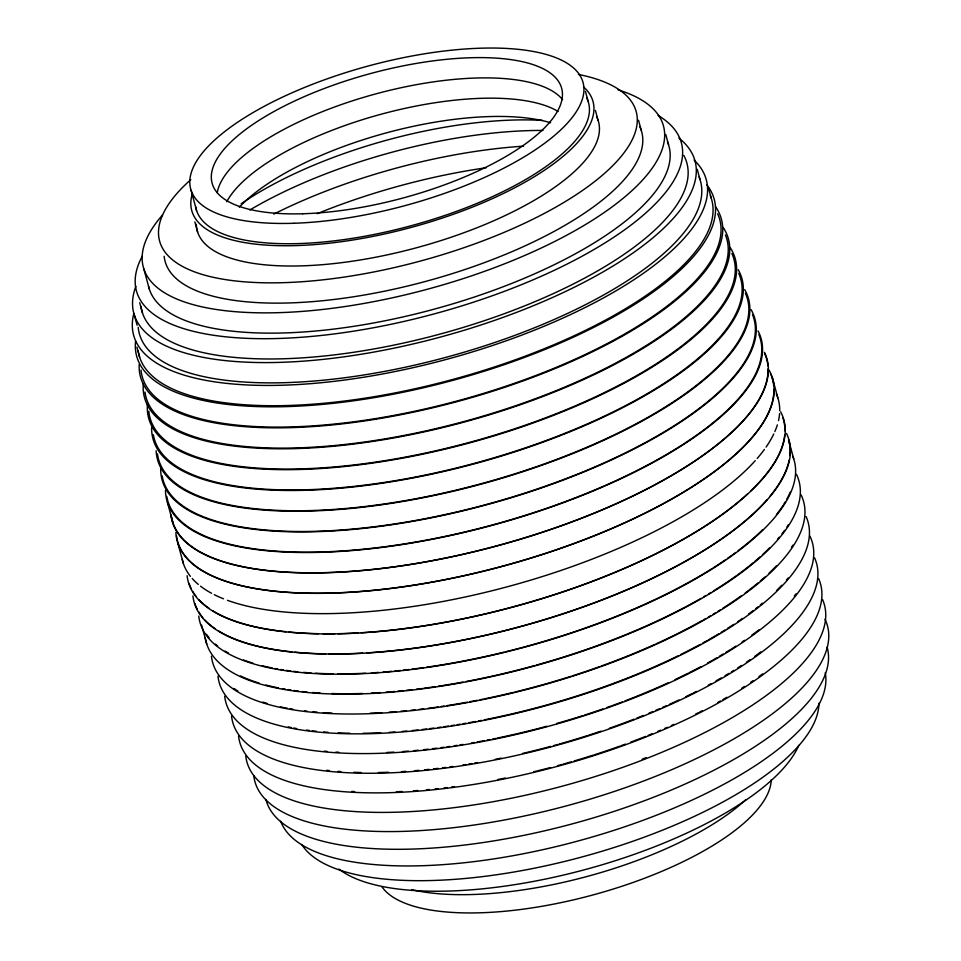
<?xml version="1.0" encoding="UTF-8"?>
<svg xmlns="http://www.w3.org/2000/svg" width="961" height="961" viewBox="0 0 961 961"><rect width="100%" height="100%" fill="white"/><g stroke="black" fill="none" stroke-linecap="round" stroke-linejoin="round"><path stroke-width="1.44" d="M772.284 377.469L777.797 397.746M788.573 439.934L793.69 458.769M708.461 188.008L711.224 198.146M697.242 169.328L700.004 179.467M665.745 134.468L668.496 144.606M638.512 120.233L641.263 130.372M595.4 110.419L598.15 120.557M585.429 91.379L588.18 101.53M191.071 190.254L196.585 210.531M194.879 221.907L197.63 232.045M143.814 268.84L149.327 289.117M139.693 302.715L142.456 312.854M134.36 315.1L137.111 325.238M136.906 347.113L139.657 357.252M201.606 625.143L206.723 643.966M167.394 502.231L172.896 522.508M177.773 542.965L183.287 563.242M717.651 213.774A299.243 106.263 -15.2 0 1 458.337 400.653A299.243 106.263 -15.2 0 1 141.015 370.093M706.9 184.92A299.243 106.263 -15.2 0 1 454.853 379.823A299.243 106.263 -15.2 0 1 135.573 341.323M317.178 213.69A268.587 95.379 -15.2 0 1 486.218 167.743M694.106 160.067A296.685 105.35 -15.2 0 1 449.027 358.693A296.685 105.35 -15.2 0 1 133.867 313.382M710.287 195.612A296.685 105.35 -15.2 0 1 452.427 379.547A296.685 105.35 -15.2 0 1 138.144 350.573M771.263 779.755A203.264 72.183 -15.2 0 1 594.691 894.475A203.264 72.183 -15.2 0 1 381.889 886.727M273.837 214.099A260.179 92.388 -15.2 0 1 523.505 146.168M745.94 799.528A207.9 73.829 -15.2 0 1 411.656 889.646M583.519 86.886A207.9 73.829 -15.2 0 1 412.005 227.204A207.9 73.829 -15.2 0 1 192.464 193.329M217.198 192.801A181.1 64.315 -15.2 0 1 376.424 93.722A181.1 64.315 -15.2 0 1 562.545 99.644M596.613 116.81A207.9 73.829 -15.2 0 1 415.572 248.01A207.9 73.829 -15.2 0 1 196.332 224.285M618.031 89.805A269.488 95.704 -15.2 0 1 430.66 288.348A269.488 95.704 -15.2 0 1 162.529 215.012M239.337 207.132A185.737 65.961 -15.2 0 1 386.43 132.846A185.737 65.961 -15.2 0 1 550.617 122.768M667.475 141.88A269.488 95.704 -15.2 0 1 438.54 307.964A269.488 95.704 -15.2 0 1 148.547 286.33M658.093 115.44A282.342 100.268 -15.2 0 1 435.693 313.49A282.342 100.268 -15.2 0 1 142.432 255.89M241.199 203.756A224.778 79.823 -15.2 0 1 542.4 120.389M683.8 155.394A282.342 100.268 -15.2 0 1 445.267 332.65A282.342 100.268 -15.2 0 1 140.991 306.343M715.501 206.639A300.973 106.875 -15.2 0 1 460.499 400.701A300.973 106.875 -15.2 0 1 139.213 364.375M725.411 234.94A300.973 106.875 -15.2 0 1 463.682 421.615A300.973 106.875 -15.2 0 1 144.991 392.028M723.261 227.577A302.535 107.428 -15.2 0 1 462.613 422.48A302.535 107.428 -15.2 0 1 143.309 383.619M731.874 253.5A302.535 107.428 -15.2 0 1 469.292 442.444A302.535 107.428 -15.2 0 1 148.835 411.26M730.096 247.445A303.928 107.932 -15.2 0 1 468.247 443.237A303.928 107.932 -15.2 0 1 147.465 404.209M738.721 273.38A303.928 107.932 -15.2 0 1 478.818 462.145A303.928 107.932 -15.2 0 1 153.352 434.744M738.192 269.681A305.166 108.365 -15.2 0 1 473.857 463.947A305.166 108.365 -15.2 0 1 151.634 427.501M745.412 293.309A305.166 108.365 -15.2 0 1 482.506 483.371A305.166 108.365 -15.2 0 1 157.46 453.892M744.727 289.645A306.235 108.749 -15.2 0 1 483.059 483.611A306.235 108.749 -15.2 0 1 156.138 450.757M752.499 314.607A306.235 108.749 -15.2 0 1 488.152 504.008A306.235 108.749 -15.2 0 1 162.145 475.875M751.106 309.658A307.148 109.073 -15.2 0 1 485.053 505.186A307.148 109.073 -15.2 0 1 160.727 468.512M758.89 334.632A307.148 109.073 -15.2 0 1 493.762 524.598A307.148 109.073 -15.2 0 1 166.77 496.381M758.025 330.908A307.94 109.35 -15.2 0 1 490.627 525.739A307.94 109.35 -15.2 0 1 165.472 490.35M768.055 368.88A307.94 109.35 -15.2 0 1 479.647 550.281A307.94 109.35 -15.2 0 1 171.514 516.862M764.596 353.372A307.94 109.35 -15.2 0 1 767.899 365.925M764.463 352.303A308.289 109.47 -15.2 0 1 499.792 545.151A308.289 109.47 -15.2 0 1 170.89 514.772M773.905 389.085A308.289 109.47 -15.2 0 1 772.956 399.139M772.632 400.617A308.289 109.47 -15.2 0 1 468.283 574.69A308.289 109.47 -15.2 0 1 176.488 535.77M770.434 373.553A308.289 109.47 -15.2 0 1 773.737 386.118M776.356 393.986A308.601 109.59 -15.2 0 1 779.719 410.815M779.587 413.59A308.601 109.59 -15.2 0 1 778.494 420.63M777.353 424.882A308.601 109.59 -15.2 0 1 774.842 431.585M773.749 434A308.601 109.59 -15.2 0 1 766.073 447.081M764.415 449.412A308.601 109.59 -15.2 0 1 757.184 458.457M755.238 460.667A308.601 109.59 -15.2 0 1 503.72 587.736A308.601 109.59 -15.2 0 1 227.457 600.313M223.493 598.799A308.601 109.59 -15.2 0 1 214.255 594.667M211.576 593.273A308.601 109.59 -15.2 0 1 200.537 586.186M198.314 584.408A308.601 109.59 -15.2 0 1 192.224 578.51M190.41 576.348A308.601 109.59 -15.2 0 1 182.266 559.458M786.506 433.423A308.289 109.47 -15.2 0 1 521.835 626.272A308.289 109.47 -15.2 0 1 192.921 595.892M782.999 418.119A308.289 109.47 -15.2 0 1 784.933 430.816M784.669 435.237A308.289 109.47 -15.2 0 1 750.745 490.939M747.574 493.906A308.289 109.47 -15.2 0 1 361.372 632.734M358.453 632.903A308.289 109.47 -15.2 0 1 337.719 633.695M334.764 633.743A308.289 109.47 -15.2 0 1 322.992 633.767M318.463 633.695A308.289 109.47 -15.2 0 1 288.961 632.026M286.066 631.737A308.289 109.47 -15.2 0 1 213.054 610.956M209.162 608.421A308.289 109.47 -15.2 0 1 198.999 599.748M196.08 596.361A308.289 109.47 -15.2 0 1 192.741 591.471M191.311 588.853A308.289 109.47 -15.2 0 1 189.101 583.435M792.777 456.259A307.94 109.35 -15.2 0 1 523.685 647.414A307.94 109.35 -15.2 0 1 198.771 616.085M788.597 439.85A307.94 109.35 -15.2 0 1 789.846 455.586M789.149 460.091A307.94 109.35 -15.2 0 1 769.785 496.501M767.082 499.672A307.94 109.35 -15.2 0 1 367.018 652.855M362.645 653.12A307.94 109.35 -15.2 0 1 328.686 653.9M325.671 653.852A307.94 109.35 -15.2 0 1 294.691 652.159M291.808 651.87A307.94 109.35 -15.2 0 1 218.868 631.113M214.988 628.59A307.94 109.35 -15.2 0 1 204.825 619.917M202.843 617.671A307.94 109.35 -15.2 0 1 198.579 611.652M197.161 609.034A307.94 109.35 -15.2 0 1 194.939 603.616M796.441 474.302A307.148 109.073 -15.2 0 1 534.544 665.949A307.148 109.073 -15.2 0 1 205.21 637.503M790.182 492.212A307.148 109.073 -15.2 0 1 786.639 499.444M785.233 501.894A307.148 109.073 -15.2 0 1 783.732 504.357M783.011 505.474A307.148 109.073 -15.2 0 1 776.44 514.555M762.83 529.571A307.148 109.073 -15.2 0 1 738.156 550.653M735.718 552.479A307.148 109.073 -15.2 0 1 733.231 554.305M731.97 555.218A307.148 109.073 -15.2 0 1 727.465 558.413M725.159 559.999A307.148 109.073 -15.2 0 1 713.146 567.915M711.981 568.648A307.148 109.073 -15.2 0 1 505.234 651.87M503.804 652.219A307.148 109.073 -15.2 0 1 426.744 667.198M423.789 667.619A307.148 109.073 -15.2 0 1 412.089 669.144M409.17 669.505A307.148 109.073 -15.2 0 1 403.38 670.165M400.509 670.478A307.148 109.073 -15.2 0 1 394.767 671.054M391.92 671.319A307.148 109.073 -15.2 0 1 383.139 672.075M378.706 672.412A307.148 109.073 -15.2 0 1 371.39 672.892M365.6 673.205A307.148 109.073 -15.2 0 1 337.647 673.853M333.107 673.817A307.148 109.073 -15.2 0 1 315.472 673.217M311.028 672.94A307.148 109.073 -15.2 0 1 303.616 672.376M297.826 671.811A307.148 109.073 -15.2 0 1 293.573 671.343M290.69 670.982A307.148 109.073 -15.2 0 1 286.27 670.382M283.375 669.949A307.148 109.073 -15.2 0 1 280.528 669.505M277.717 669.024A307.148 109.073 -15.2 0 1 274.942 668.52M272.227 667.991A307.148 109.073 -15.2 0 1 262.341 665.781M252.959 663.186A307.148 109.073 -15.2 0 1 243.505 659.979M228.466 653.096A307.148 109.073 -15.2 0 1 225.078 651.114M217.63 645.948A307.148 109.073 -15.2 0 1 215.42 644.11M209.09 637.708A307.148 109.073 -15.2 0 1 206.459 634.236M801.078 494.843A306.235 108.749 -15.2 0 1 538.16 686.406A306.235 108.749 -15.2 0 1 211.444 656.231M788.38 524.742A306.235 108.749 -15.2 0 1 786.927 526.988M784.572 530.364A306.235 108.749 -15.2 0 1 782.014 533.775M779.263 537.199A306.235 108.749 -15.2 0 1 777.485 539.301M769.677 547.758A306.235 108.749 -15.2 0 1 762.373 554.797M760.199 556.767A306.235 108.749 -15.2 0 1 754.517 561.692M753.34 562.678A306.235 108.749 -15.2 0 1 738.036 574.546M736.775 575.459A306.235 108.749 -15.2 0 1 713.302 591.051M710.9 592.529A306.235 108.749 -15.2 0 1 708.473 593.982M706.023 595.448A306.235 108.749 -15.2 0 1 703.536 596.901M701.037 598.355A306.235 108.749 -15.2 0 1 536.238 665.132M534.833 665.529A306.235 108.749 -15.2 0 1 480.224 678.718M478.782 679.019A306.235 108.749 -15.2 0 1 465.893 681.553M463.046 682.082A306.235 108.749 -15.2 0 1 438.372 686.226M435.417 686.671A306.235 108.749 -15.2 0 1 423.669 688.304M422.203 688.496A306.235 108.749 -15.2 0 1 416.401 689.229M412.053 689.734A306.235 108.749 -15.2 0 1 406.299 690.37M403.44 690.659A306.235 108.749 -15.2 0 1 397.746 691.211M394.923 691.476A306.235 108.749 -15.2 0 1 386.046 692.196M380.184 692.593A306.235 108.749 -15.2 0 1 371.511 693.085M362.645 693.458A306.235 108.749 -15.2 0 1 331.665 693.542M320.109 693.025A306.235 108.749 -15.2 0 1 312.637 692.509M306.799 691.992A306.235 108.749 -15.2 0 1 302.511 691.548M298.294 691.067A306.235 108.749 -15.2 0 1 293.862 690.491M290.967 690.07A306.235 108.749 -15.2 0 1 288.096 689.626M285.273 689.157A306.235 108.749 -15.2 0 1 282.486 688.665M278.402 687.896A306.235 108.749 -15.2 0 1 265.849 685.001M259.206 683.103A306.235 108.749 -15.2 0 1 240.49 675.967M806.123 516.634A305.166 108.365 -15.2 0 1 541.776 706.815A305.166 108.365 -15.2 0 1 217.979 676.244M792.897 545.151A305.166 108.365 -15.2 0 1 791.444 547.386M776.308 565.969A305.166 108.365 -15.2 0 1 769.076 573.14M764.812 577.056A305.166 108.365 -15.2 0 1 760.307 580.985M757.977 582.955A305.166 108.365 -15.2 0 1 745.195 592.973M741.472 595.688A305.166 108.365 -15.2 0 1 722.78 608.301M720.438 609.767A305.166 108.365 -15.2 0 1 718.083 611.232M715.693 612.698A305.166 108.365 -15.2 0 1 713.266 614.151M710.828 615.605A305.166 108.365 -15.2 0 1 708.353 617.058M705.855 618.5A305.166 108.365 -15.2 0 1 703.332 619.941M702.059 620.662A305.166 108.365 -15.2 0 1 656.147 643.834M654.813 644.435A305.166 108.365 -15.2 0 1 601.033 666.141M599.64 666.646A305.166 108.365 -15.2 0 1 572.636 675.787M571.242 676.232A305.166 108.365 -15.2 0 1 514.784 692.064M513.33 692.413A305.166 108.365 -15.2 0 1 484.368 698.887M482.951 699.176A305.166 108.365 -15.2 0 1 480.092 699.752M477.233 700.317A305.166 108.365 -15.2 0 1 470.109 701.674M467.262 702.203A305.166 108.365 -15.2 0 1 447.057 705.626M444.102 706.071A305.166 108.365 -15.2 0 1 441.159 706.515M438.216 706.948A305.166 108.365 -15.2 0 1 427.993 708.341M423.657 708.882A305.166 108.365 -15.2 0 1 419.32 709.398M415.008 709.891A305.166 108.365 -15.2 0 1 410.719 710.347M406.455 710.78A305.166 108.365 -15.2 0 1 400.809 711.296M396.376 711.669A305.166 108.365 -15.2 0 1 389.037 712.221M381.781 712.678A305.166 108.365 -15.2 0 1 370.129 713.23M331.953 713.134A305.166 108.365 -15.2 0 1 323.256 712.654M317.346 712.209A305.166 108.365 -15.2 0 1 312.986 711.813M307.304 711.224A305.166 108.365 -15.2 0 1 304.517 710.888M292.937 709.23A305.166 108.365 -15.2 0 1 290.15 708.75M287.399 708.257A305.166 108.365 -15.2 0 1 284.696 707.728M283.255 707.44A305.166 108.365 -15.2 0 1 280.408 706.828M266.966 703.38A305.166 108.365 -15.2 0 1 262.797 702.095M237.86 690.959A305.166 108.365 -15.2 0 1 234.004 688.46M809.895 536.046A303.928 107.932 -15.2 0 1 548.959 726.18A303.928 107.932 -15.2 0 1 224.682 696.232M788.212 577.933A303.928 107.932 -15.2 0 1 786.446 580.024M781.725 585.261A303.928 107.932 -15.2 0 1 776.572 590.522M762.469 603.22A303.928 107.932 -15.2 0 1 760.271 605.034M758.013 606.859A303.928 107.932 -15.2 0 1 755.706 608.673M753.364 610.487A303.928 107.932 -15.2 0 1 748.523 614.103M742.481 618.44A303.928 107.932 -15.2 0 1 737.616 621.791M733.856 624.314A303.928 107.932 -15.2 0 1 727.417 628.47M724.942 630.02A303.928 107.932 -15.2 0 1 721.182 632.35M718.636 633.9A303.928 107.932 -15.2 0 1 708.137 640.026M706.791 640.783A303.928 107.932 -15.2 0 1 702.959 642.921M700.377 644.338A303.928 107.932 -15.2 0 1 680.568 654.621M678.022 655.87A303.928 107.932 -15.2 0 1 548.419 704.521M547.013 704.918A303.928 107.932 -15.2 0 1 484.296 719.837M481.449 720.39A303.928 107.932 -15.2 0 1 478.614 720.942M475.779 721.471A303.928 107.932 -15.2 0 1 468.704 722.756M465.881 723.249A303.928 107.932 -15.2 0 1 463.07 723.729M460.187 724.222A303.928 107.932 -15.2 0 1 457.232 724.702M454.289 725.171A303.928 107.932 -15.2 0 1 451.334 725.627M448.403 726.072A303.928 107.932 -15.2 0 1 444.006 726.72M441.087 727.129A303.928 107.932 -15.2 0 1 438.18 727.525M433.831 728.102A303.928 107.932 -15.2 0 1 429.507 728.654M426.624 728.991A303.928 107.932 -15.2 0 1 422.323 729.495M418.047 729.964A303.928 107.932 -15.2 0 1 412.377 730.528M406.755 731.057A303.928 107.932 -15.2 0 1 402.335 731.429M395.019 731.982A303.928 107.932 -15.2 0 1 389.241 732.354M380.676 732.799A303.928 107.932 -15.2 0 1 362.994 733.291M349.864 733.243A303.928 107.932 -15.2 0 1 338.176 732.883M328.025 732.306A303.928 107.932 -15.2 0 1 323.617 731.958M316.445 731.285A303.928 107.932 -15.2 0 1 312.229 730.816M309.37 730.468A303.928 107.932 -15.2 0 1 306.451 730.072M296.541 728.522A303.928 107.932 -15.2 0 1 293.802 728.018M291.111 727.501A303.928 107.932 -15.2 0 1 288.252 726.912M814.628 557.933A302.535 107.428 -15.2 0 1 552.551 746.469A302.535 107.428 -15.2 0 1 231.553 716.173M796.032 593.826A302.535 107.428 -15.2 0 1 794.291 596.072M758.938 629.827A302.535 107.428 -15.2 0 1 751.718 635.233M744.535 640.314A302.535 107.428 -15.2 0 1 742.096 641.984M735.814 646.152A302.535 107.428 -15.2 0 1 731.946 648.627M730.72 649.408A302.535 107.428 -15.2 0 1 725.735 652.495M723.201 654.033A302.535 107.428 -15.2 0 1 719.333 656.327M716.726 657.853A302.535 107.428 -15.2 0 1 712.75 660.135M711.416 660.88A302.535 107.428 -15.2 0 1 707.596 663.006M701.11 666.538A302.535 107.428 -15.2 0 1 689.073 672.784M687.824 673.409A302.535 107.428 -15.2 0 1 675.078 679.607M668.544 682.658A302.535 107.428 -15.2 0 1 625.01 700.869M622.284 701.914A302.535 107.428 -15.2 0 1 612.637 705.47M611.256 705.975A302.535 107.428 -15.2 0 1 607.088 707.464M602.895 708.942A302.535 107.428 -15.2 0 1 584.516 715.092M583.099 715.549A302.535 107.428 -15.2 0 1 556.587 723.537M546.785 726.264A302.535 107.428 -15.2 0 1 497.029 738.144M495.6 738.444A302.535 107.428 -15.2 0 1 492.765 739.009M489.942 739.574A302.535 107.428 -15.2 0 1 487.107 740.126M484.284 740.679A302.535 107.428 -15.2 0 1 477.233 741.976M474.422 742.481A302.535 107.428 -15.2 0 1 471.611 742.973M462.998 744.415A302.535 107.428 -15.2 0 1 460.067 744.883M457.136 745.34A302.535 107.428 -15.2 0 1 454.217 745.784M449.832 746.421A302.535 107.428 -15.2 0 1 446.937 746.841M444.03 747.238A302.535 107.428 -15.2 0 1 441.147 747.622M436.835 748.175A302.535 107.428 -15.2 0 1 432.534 748.691M428.258 749.184A302.535 107.428 -15.2 0 1 423.993 749.652M418.347 750.229A302.535 107.428 -15.2 0 1 414.143 750.613M408.353 751.118A302.535 107.428 -15.2 0 1 402.527 751.562M393.89 752.115A302.535 107.428 -15.2 0 1 386.79 752.475M338.837 752.271A302.535 107.428 -15.2 0 1 335.87 752.079M327.124 751.394A302.535 107.428 -15.2 0 1 324.265 751.118M818.64 578.642A300.973 106.875 -15.2 0 1 557.909 766.217A300.973 106.875 -15.2 0 1 238.568 736.066M760.86 651.858A300.973 106.875 -15.2 0 1 754.793 656.339M750.085 659.666A300.973 106.875 -15.2 0 1 746.445 662.165M741.472 665.48A300.973 106.875 -15.2 0 1 737.652 667.955M733.916 670.31A300.973 106.875 -15.2 0 1 731.429 671.847M728.918 673.385A300.973 106.875 -15.2 0 1 725.099 675.667M721.206 677.949A300.973 106.875 -15.2 0 1 715.933 680.965M710.852 683.788A300.973 106.875 -15.2 0 1 708.281 685.193M696.401 691.427A300.973 106.875 -15.2 0 1 693.71 692.797M692.4 693.458A300.973 106.875 -15.2 0 1 685.758 696.725M678.995 699.968A300.973 106.875 -15.2 0 1 669.324 704.413M666.67 705.614A300.973 106.875 -15.2 0 1 662.634 707.392M659.931 708.569A300.973 106.875 -15.2 0 1 655.846 710.323M653.108 711.488A300.973 106.875 -15.2 0 1 648.963 713.206M643.402 715.477A300.973 106.875 -15.2 0 1 636.723 718.131M634.032 719.188A300.973 106.875 -15.2 0 1 609.37 728.282M600.973 731.165A300.973 106.875 -15.2 0 1 588.276 735.345M586.895 735.778A300.973 106.875 -15.2 0 1 559.098 744.09M557.704 744.475A300.973 106.875 -15.2 0 1 553.536 745.628M550.761 746.385A300.973 106.875 -15.2 0 1 522.652 753.436M501.222 758.121A300.973 106.875 -15.2 0 1 495.299 759.31M477.581 762.59A300.973 106.875 -15.2 0 1 474.65 763.094M471.719 763.587A300.973 106.875 -15.2 0 1 468.8 764.067M465.881 764.536A300.973 106.875 -15.2 0 1 462.962 764.98M452.811 766.47A300.973 106.875 -15.2 0 1 449.928 766.866M445.628 767.443A300.973 106.875 -15.2 0 1 442.613 767.815M438.096 768.368A300.973 106.875 -15.2 0 1 433.603 768.884M429.135 769.365A300.973 106.875 -15.2 0 1 424.69 769.809M418.804 770.362A300.973 106.875 -15.2 0 1 414.431 770.734M405.758 771.371A300.973 106.875 -15.2 0 1 401.47 771.647M388.556 772.26A300.973 106.875 -15.2 0 1 378.358 772.524M361.012 772.5A300.973 106.875 -15.2 0 1 353.756 772.296M340.855 771.587A300.973 106.875 -15.2 0 1 337.936 771.371M329.383 770.59A300.973 106.875 -15.2 0 1 326.596 770.278M822.52 599.496A299.243 106.263 -15.2 0 1 563.386 785.87A299.243 106.263 -15.2 0 1 245.776 756.103M762.638 673.865A299.243 106.263 -15.2 0 1 758.986 676.544M753.1 680.676A299.243 106.263 -15.2 0 1 750.685 682.334M744.475 686.442A299.243 106.263 -15.2 0 1 741.928 688.088M726.888 697.278A299.243 106.263 -15.2 0 1 722.972 699.524M720.342 701.025A299.243 106.263 -15.2 0 1 717.831 702.431M702.263 710.744A299.243 106.263 -15.2 0 1 699.584 712.113M698.239 712.786A299.243 106.263 -15.2 0 1 695.632 714.095M674.009 724.342A299.243 106.263 -15.2 0 1 671.355 725.531M667.354 727.297A299.243 106.263 -15.2 0 1 664.664 728.474M660.603 730.216A299.243 106.263 -15.2 0 1 657.877 731.369M652.375 733.651A299.243 106.263 -15.2 0 1 648.231 735.345M645.588 736.402A299.243 106.263 -15.2 0 1 630.824 742.12M625.383 744.138A299.243 106.263 -15.2 0 1 621.274 745.628M619.905 746.12A299.243 106.263 -15.2 0 1 594.823 754.637M593.418 755.082A299.243 106.263 -15.2 0 1 574.137 760.992M571.363 761.809A299.243 106.263 -15.2 0 1 563.026 764.175M561.644 764.548A299.243 106.263 -15.2 0 1 557.5 765.689M550.569 767.539A299.243 106.263 -15.2 0 1 538.076 770.71M536.694 771.046A299.243 106.263 -15.2 0 1 533.848 771.731M505.402 778.038A299.243 106.263 -15.2 0 1 498.038 779.491M454.445 786.627A299.243 106.263 -15.2 0 1 451.586 786.999M447.093 787.564A299.243 106.263 -15.2 0 1 444.102 787.924M438.156 788.597A299.243 106.263 -15.2 0 1 435.189 788.909M429.303 789.498A299.243 106.263 -15.2 0 1 426.384 789.774M417.687 790.495A299.243 106.263 -15.2 0 1 413.386 790.819M402.046 791.492A299.243 106.263 -15.2 0 1 396.316 791.744M354.609 791.576A299.243 106.263 -15.2 0 1 351.822 791.42M824.994 619.232A296.685 105.35 -15.2 0 1 570.281 804.825A296.685 105.35 -15.2 0 1 253.752 775.587M646.152 757.616A296.685 105.35 -15.2 0 1 642.164 759.166M827.097 647.089A290.751 103.247 -15.2 0 1 573.501 823.541A290.751 103.247 -15.2 0 1 265.897 799.396M825.235 672.676A282.342 100.268 -15.2 0 1 579.231 840.671A282.342 100.268 -15.2 0 1 280.684 821.223M818.94 703.272A269.488 95.704 -15.2 0 1 583.507 856.551A269.488 95.704 -15.2 0 1 301.682 844.359M678.862 138.048A290.751 103.247 -15.2 0 1 442.48 336.506A290.751 103.247 -15.2 0 1 135.885 286.306M249.824 209.991A247.325 87.823 -15.2 0 1 542.977 130.432M699.067 176.932A290.751 103.247 -15.2 0 1 444.354 357.768A290.751 103.247 -15.2 0 1 138.204 327.305M798.783 745.328A246.941 87.691 -15.2 0 1 584.528 869.753A246.941 87.691 -15.2 0 1 338.885 869.068M586.666 97.854A203.264 72.183 -15.2 0 1 414.876 224.706A203.264 72.183 -15.2 0 1 195.672 206.807M578.45 74.441A246.941 87.691 -15.2 0 1 573.897 196.212A246.941 87.691 -15.2 0 1 255.842 282.522A246.941 87.691 -15.2 0 1 190.807 179.635M226.748 201.762A181.1 64.315 -15.2 0 1 380.676 114.347A181.1 64.315 -15.2 0 1 558.101 111.476M639.786 126.648A246.941 87.691 -15.2 0 1 426.924 281.056A246.941 87.691 -15.2 0 1 164.163 256.275M780.692 411.837A308.601 109.59 -15.2 0 1 518.159 605.598A308.601 109.59 -15.2 0 1 187.107 575.687M769.016 370.081A308.601 109.59 -15.2 0 1 505.33 565.536A308.601 109.59 -15.2 0 1 175.887 532.418M302.739 213.762A181.1 64.315 -15.2 0 0 562.401 92.869A181.1 64.315 -15.2 0 0 295.483 100.605A181.1 64.315 -15.2 0 0 302.739 213.762M294.042 223.264A203.264 72.183 -15.2 0 0 583.832 86.946A203.264 72.183 -15.2 0 0 282.75 97.025A203.264 72.183 -15.2 0 0 294.042 223.264"/></g></svg>
